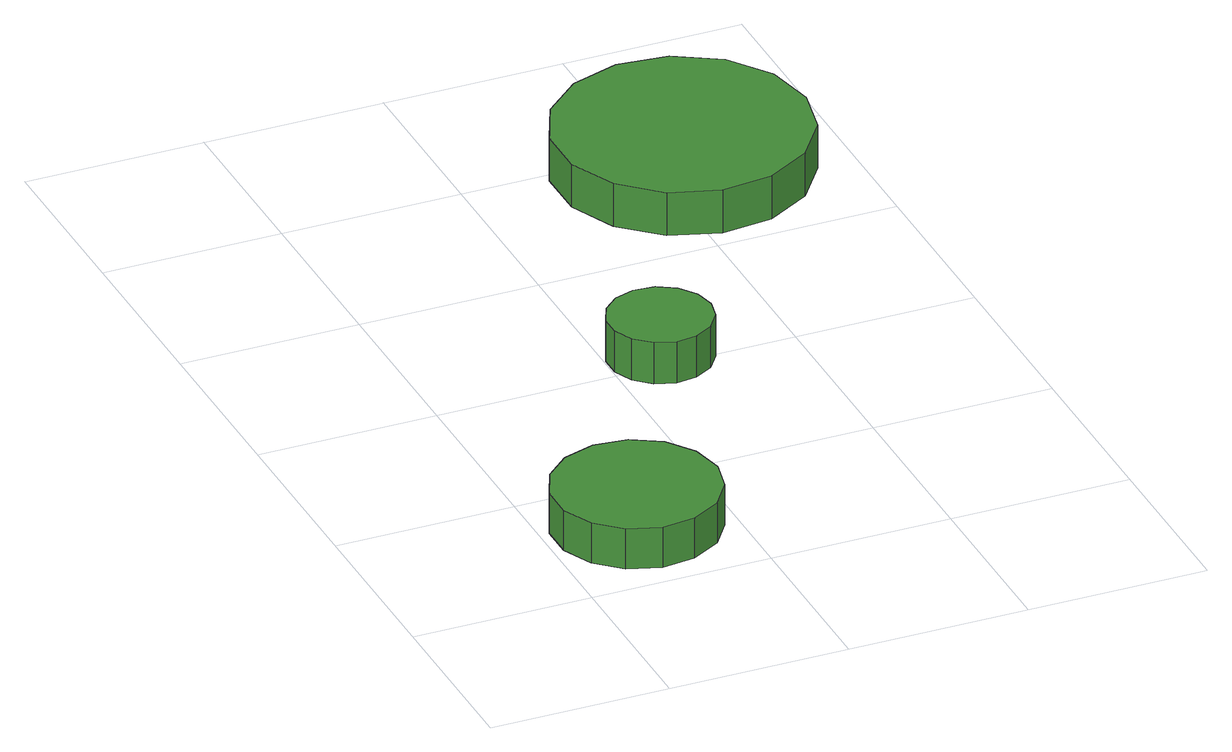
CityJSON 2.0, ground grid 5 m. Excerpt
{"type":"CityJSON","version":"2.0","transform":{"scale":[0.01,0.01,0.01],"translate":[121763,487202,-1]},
"CityObjects":{
"tree1":{"type":"SolitaryVegetationObject","attributes":{"function":"something"},"geometry":[{"type":"MultiSurface","lod":"1","boundaries":[[[0,1,2,3,4,5,6,7,8,9,10,11,12,13,14]],[[15,16,17,18,19,20,21,22,23,24,25,26,27,28,29]],[[0,29,28,1]],[[1,28,27,2]],[[2,27,26,3]],[[3,26,25,4]],[[4,25,24,5]],[[5,24,23,6]],[[6,23,22,7]],[[7,22,21,8]],[[8,21,20,9]],[[9,20,19,10]],[[10,19,18,11]],[[11,18,17,12]],[[12,17,16,13]],[[13,16,15,14]],[[14,15,29,0]]]}]},
"tree2":{"type":"SolitaryVegetationObject","attributes":{"function":"something"},"geometry":[{"type":"MultiSurface","lod":"1","boundaries":[[[30,31,32,33,34,35,36,37,38,39,40,41,42,43,44]],[[45,46,47,48,49,50,51,52,53,54,55,56,57,58,59]],[[30,59,58,31]],[[31,58,57,32]],[[32,57,56,33]],[[33,56,55,34]],[[34,55,54,35]],[[35,54,53,36]],[[36,53,52,37]],[[37,52,51,38]],[[38,51,50,39]],[[39,50,49,40]],[[40,49,48,41]],[[41,48,47,42]],[[42,47,46,43]],[[43,46,45,44]],[[44,45,59,30]]]}]},
"tree3":{"type":"SolitaryVegetationObject","attributes":{"function":"something"},"geometry":[{"type":"MultiSurface","lod":"1","boundaries":[[[60,61,62,63,64,65,66,67,68,69,70,71,72,73,74]],[[75,76,77,78,79,80,81,82,83,84,85,86,87,88,89]],[[60,89,88,61]],[[61,88,87,62]],[[62,87,86,63]],[[63,86,85,64]],[[64,85,84,65]],[[65,84,83,66]],[[66,83,82,67]],[[67,82,81,68]],[[68,81,80,69]],[[69,80,79,70]],[[70,79,78,71]],[[71,78,77,72]],[[72,77,76,73]],[[73,76,75,74]],[[74,75,89,60]]]}]}
},
"vertices":[
[478,294,168],[458,386,168],[403,462,168],[321,509,168],[227,519,168],[137,490,168],[67,427,168],[29,341,168],[29,247,168],[67,160,168],[137,97,168],[227,68,168],[321,78,168],[403,125,168],[458,201,168],[458,201,49],[403,125,49],[321,78,49],[227,68,49],[137,97,49],[67,160,49],[29,247,49],[29,341,49],[67,427,49],[137,490,49],[227,519,49],[321,509,49],[403,462,49],[458,386,49],[478,294,49],
[786,1048,172],[774,1105,172],[739,1153,172],[688,1183,172],[629,1189,172],[573,1171,172],[529,1131,172],[505,1077,172],[505,1018,172],[529,964,172],[573,925,172],[629,906,172],[688,913,172],[739,942,172],[774,990,172],[774,990,50],[739,942,50],[688,913,50],[629,906,50],[573,925,50],[529,964,50],[505,1018,50],[505,1077,50],[529,1131,50],[573,1171,50],[629,1189,50],[688,1183,50],[739,1153,50],[774,1105,50],[786,1048,50],
[1411,1879,189],[1382,2020,189],[1297,2137,189],[1172,2209,189],[1029,2224,189],[892,2179,189],[785,2083,189],[726,1951,189],[726,1807,189],[785,1676,189],[892,1579,189],[1029,1535,189],[1172,1550,189],[1297,1622,189],[1382,1738,189],[1382,1738,62],[1297,1622,62],[1172,1550,62],[1029,1535,62],[892,1579,62],[785,1676,62],[726,1807,62],[726,1951,62],[785,2083,62],[892,2179,62],[1029,2224,62],[1172,2209,62],[1297,2137,62],[1382,2020,62],[1411,1879,62]
]}
